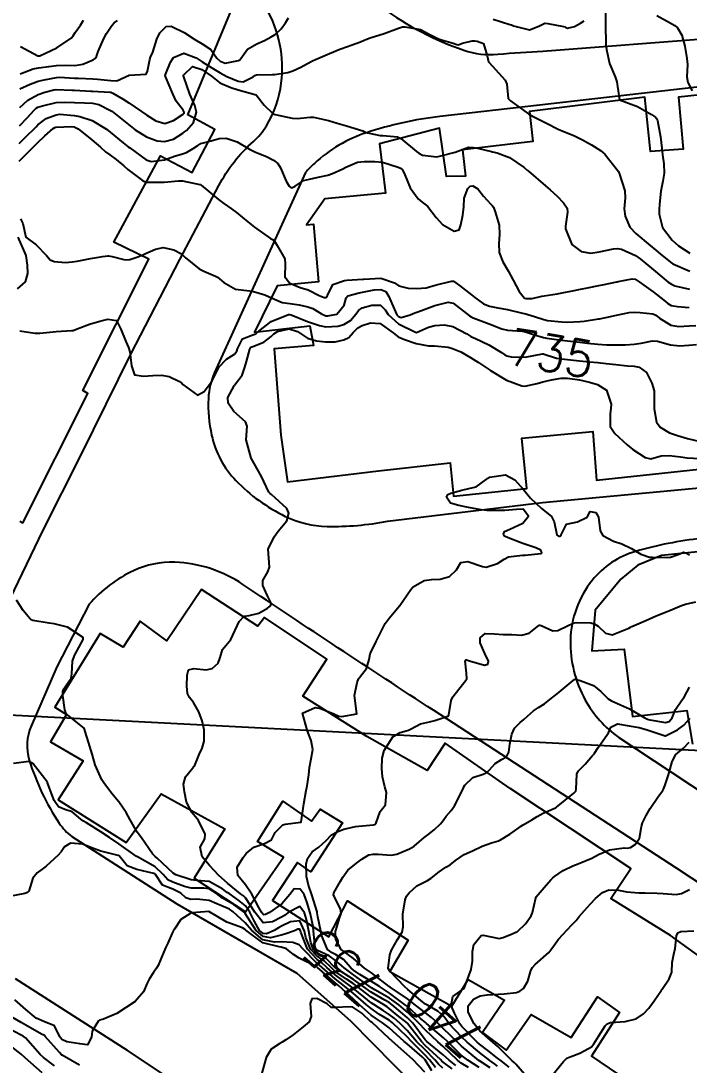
# Model space of a CAD drawing. Header units: metres. Extents: x 318500 to 325275, y 7408834 to 7428799.
# Drawn here: x 321643.6 to 321717.2, y 7415750.7 to 7415865.8 of the extents above; entities that cross this region are included whole.
import ezdxf
from ezdxf.enums import TextEntityAlignment as Align

# ---------------------------------------------------------------- set-up
doc = ezdxf.new("R2010")
doc.units = ezdxf.units.M
doc.header["$MEASUREMENT"] = 0
doc.linetypes.add('CONTINUO', pattern=[0])
for name, color, linetype in [('Cotas', 45, 'Continuous'), ('Curvas de Nivel 1m', 11, 'Continuous'), ('Curvas de Nivel 5m', 15, 'Continuous'), ('Edificações', 30, 'Continuous'), ('TEXTO', 45, 'Continuous'), ('Vias Primárias', 230, 'Continuous')]:
    doc.layers.add(name, color=color, linetype=linetype)
doc.styles.add('Style-STANDARD', font='STANDARD.shx')

msp = doc.modelspace()

# ---------------------------------------------------------------- linework, layer by layer
at = {"layer": 'Curvas de Nivel 1m', "flags": 128}
for points, elevation in [([(321643.47, 7415858.28), (321644.61, 7415858.81), (321645.49, 7415859.11), (321646.14, 7415859.27), (321647.49, 7415859.55), (321647.82, 7415859.57), (321649.49, 7415859.47), (321649.91, 7415859.45), (321651.49, 7415859.37), (321651.99, 7415859.34), (321653.49, 7415859.19), (321654.13, 7415859.17), (321655.5, 7415859.79), (321657.37, 7415859.91), (321657.51, 7415860.23), (321657.78, 7415861.51), (321657.86, 7415861.77), (321658.09, 7415862.31), (321658.53, 7415863.76), (321658.87, 7415864.44), (321659.57, 7415865.16), (321660.12, 7415865.19), (321661.56, 7415864.48), (321662.72, 7415863.7), (321663.55, 7415863.24), (321664.49, 7415862.63), (321665.13, 7415861.67), (321665.52, 7415861.32), (321666.07, 7415861.11), (321667.53, 7415861.4), (321667.67, 7415861.49), (321667.78, 7415861.63), (321668.52, 7415862.64), (321669.55, 7415863.24), (321670.38, 7415863.6), (321671.14, 7415864), (321671.56, 7415864.28), (321672.23, 7415864.91), (321672.72, 7415865.56), (321673.05, 7415866.09)], 729), ([(321643.5, 7415859.95), (321644.94, 7415860.5), (321645.51, 7415860.59), (321646.66, 7415860.76), (321647.51, 7415860.87), (321648.51, 7415860.89), (321649.52, 7415860.87), (321650.39, 7415860.99), (321651.52, 7415861.49), (321651.75, 7415861.63), (321651.89, 7415861.84), (321652.09, 7415862.4), (321652.7, 7415863.83), (321653, 7415864.38), (321653.57, 7415865.25), (321653.84, 7415865.55), (321654.2, 7415865.81)], 728), ([(321643.54, 7415862.94), (321645.42, 7415861.93), (321645.53, 7415861.91), (321645.55, 7415861.91), (321645.64, 7415861.93), (321647.54, 7415862.79), (321649.09, 7415863.88), (321649.31, 7415864.12), (321649.56, 7415864.48), (321650.12, 7415865.31), (321650.46, 7415865.86)], 727), ([(321695.59, 7415865.94), (321697.43, 7415865.38), (321697.58, 7415865.33), (321697.81, 7415865.23), (321699.58, 7415864.78), (321700.61, 7415865.19), (321701.27, 7415865.5), (321701.58, 7415865.49), (321703.33, 7415865.15), (321703.52, 7415865.1), (321703.58, 7415865.03), (321703.77, 7415864.95), (321704.54, 7415865.14), (321705.21, 7415865.51), (321705.59, 7415865.78)], 729), ([(321707.93, 7415866.77), (321707.95, 7415865.09), (321707.97, 7415863.5), (321708, 7415863.09), (321708.04, 7415862.6), (321708.38, 7415861.09), (321709, 7415859.59), (321709.18, 7415859.07), (321709.22, 7415858.8), (321709.48, 7415857.07), (321711.47, 7415856.35), (321713.01, 7415855.47), (321713.45, 7415855.17), (321713.58, 7415855.02), (321713.66, 7415854.8), (321713.99, 7415853.01), (321714.14, 7415851.74), (321714.21, 7415851.01), (321714.37, 7415850.02), (321714.42, 7415849), (321714.26, 7415848.11), (321714.05, 7415847.01), (321713.89, 7415845.58), (321713.86, 7415845.01), (321713.85, 7415844.48), (321714.22, 7415843.01), (321715.27, 7415841.62), (321715.97, 7415840.98), (321717.25, 7415840.18)], 729), ([(321713.6, 7415866.37), (321714.99, 7415865.6), (321715.58, 7415865.25), (321715.88, 7415864.99), (321716.37, 7415864.18), (321716.68, 7415862.98), (321716.9, 7415861.61), (321716.96, 7415860.98), (321716.9, 7415859.59), (321717, 7415858.97), (321717.49, 7415858.06)], 728), ([(321643.42, 7415854.22), (321644.28, 7415855.1), (321645.03, 7415855.93), (321645.25, 7415856.14), (321645.45, 7415856.25), (321645.94, 7415856.4), (321647.46, 7415856.76), (321648.4, 7415856.82), (321649.46, 7415856.79), (321650.58, 7415856.74), (321651.46, 7415856.69), (321652.17, 7415856.55), (321653.45, 7415855.9), (321653.5, 7415855.87), (321653.57, 7415855.82), (321655.43, 7415854.36), (321656.17, 7415853.78), (321657.41, 7415853), (321658.59, 7415852.57), (321659.4, 7415852.48), (321660.38, 7415852.75), (321661.42, 7415853.4), (321661.59, 7415853.53), (321661.81, 7415853.71), (321662.57, 7415854.56), (321662.9, 7415855.7), (321662.73, 7415856.43), (321662.18, 7415857.7), (321661.5, 7415859.61), (321661.47, 7415859.71), (321661.47, 7415859.74), (321661.5, 7415859.82), (321662.47, 7415860.74), (321663.51, 7415860.42), (321664.56, 7415859.67), (321665.49, 7415858.96), (321666.68, 7415858.44), (321667.48, 7415858.19), (321669.47, 7415857.61), (321670.35, 7415856.49), (321671.33, 7415855.58), (321671.45, 7415855.51), (321671.56, 7415855.47), (321673.44, 7415855.05), (321673.98, 7415855), (321675.44, 7415855.16), (321675.81, 7415855.16), (321677.44, 7415854.8), (321678.41, 7415854.51), (321679.43, 7415854.19), (321681.24, 7415853.64), (321681.42, 7415853.56), (321681.74, 7415853.45), (321683.15, 7415853.16), (321683.42, 7415853.14), (321685.03, 7415853.01), (321685.41, 7415852.83), (321687.14, 7415851.37), (321687.4, 7415851.18), (321687.79, 7415850.97), (321689.39, 7415850.8), (321689.83, 7415850.9), (321691.4, 7415851.31), (321692.86, 7415851.84), (321693.41, 7415851.83), (321693.86, 7415851.74), (321695.4, 7415851.38), (321695.5, 7415851.36), (321696.01, 7415851.25), (321697.39, 7415850.73), (321698.98, 7415849.61), (321699.37, 7415849.28), (321699.45, 7415849.21), (321701.35, 7415847.6), (321701.85, 7415847.17), (321702.62, 7415846.45), (321703.33, 7415845.74), (321703.73, 7415845.15), (321703.77, 7415844.69), (321703.55, 7415843.15), (321703.56, 7415842.88), (321704.24, 7415841.14), (321705.25, 7415840.37), (321706.33, 7415840.19), (321707.25, 7415840.32), (321708.83, 7415840.65), (321709.26, 7415840.71), (321709.7, 7415840.62), (321711.25, 7415839.92), (321711.77, 7415839.56), (321712.4, 7415839.03), (321713.23, 7415838.34), (321714.86, 7415837), (321715.21, 7415836.76), (321715.59, 7415836.6), (321717.2, 7415836.22)], 731), ([(321643.39, 7415852.28), (321644.24, 7415853.11), (321645.07, 7415853.93), (321645.25, 7415854.11), (321645.43, 7415854.3), (321646.35, 7415855), (321647.44, 7415855.43), (321647.86, 7415855.48), (321649.44, 7415855.35), (321650.06, 7415855.24), (321651.43, 7415854.79), (321653.01, 7415853.83), (321653.42, 7415853.51), (321654.85, 7415852.35), (321655.39, 7415851.91), (321655.55, 7415851.79), (321657.38, 7415850.45), (321657.9, 7415850.29), (321659.38, 7415850.48), (321660.5, 7415850.85), (321661.38, 7415851.14), (321661.81, 7415851.28), (321662.53, 7415851.7), (321663.04, 7415852.05), (321663.4, 7415852.25), (321664.51, 7415852.57), (321665.41, 7415852.83), (321666.19, 7415852.86), (321667.4, 7415852.45), (321668.76, 7415851.62), (321669.39, 7415851.29), (321670.62, 7415850.83), (321671.38, 7415850.43), (321671.85, 7415850.05), (321672.17, 7415849.57), (321672.79, 7415848.12), (321673.11, 7415847.55), (321673.34, 7415847.39), (321673.49, 7415847.4), (321673.76, 7415847.55), (321674.7, 7415848.19), (321675.35, 7415848.35), (321676.32, 7415848.56), (321677.36, 7415848.78), (321677.89, 7415848.96), (321679.01, 7415849.48), (321679.37, 7415849.66), (321680.64, 7415850.2), (321681.38, 7415850.28), (321682.53, 7415850.28), (321683.38, 7415850.22), (321685.12, 7415849.64), (321685.37, 7415849.54), (321685.56, 7415849.39), (321685.76, 7415848.99), (321686.44, 7415847.38), (321687.33, 7415846.15), (321687.76, 7415845.8), (321688.33, 7415845.35), (321689.3, 7415844.11), (321690.01, 7415843.33), (321691.28, 7415842.59), (321691.83, 7415842.76), (321692, 7415843.3), (321692.24, 7415844.37), (321692.33, 7415845.3), (321692.39, 7415846.24), (321692.77, 7415847.3), (321693.06, 7415847.58), (321693.34, 7415847.61), (321693.88, 7415847.28), (321694.53, 7415846.47), (321695.32, 7415845.57), (321695.48, 7415845.42), (321695.6, 7415845.26), (321695.81, 7415844.75), (321696.22, 7415843.25), (321696.28, 7415842.25), (321696.2, 7415841.25), (321696.25, 7415840.24), (321696.63, 7415839.24), (321697.23, 7415838.23), (321697.78, 7415837.22), (321698.45, 7415835.95), (321699.01, 7415835.21), (321699.18, 7415835.17), (321699.88, 7415835.2), (321700.92, 7415835.45), (321701.18, 7415835.48), (321702.64, 7415835.7), (321703.19, 7415835.8), (321704.32, 7415836.02), (321705.2, 7415836.2), (321705.96, 7415836.36), (321707.2, 7415836.62), (321707.6, 7415836.7), (321709.21, 7415837.03), (321709.24, 7415837.04), (321709.36, 7415837.07), (321710.9, 7415837.37), (321711.21, 7415837.31), (321711.66, 7415837.04), (321713.19, 7415835.92), (321714.36, 7415835), (321714.81, 7415834.63), (321715.17, 7415834.42), (321715.87, 7415834.29), (321717.17, 7415834.2)], 732), ([(321643.37, 7415850.33), (321644.19, 7415851.13), (321644.99, 7415851.93), (321645.19, 7415852.13), (321645.4, 7415852.34), (321646.22, 7415853.11), (321647.14, 7415853.9), (321647.3, 7415854.02), (321647.42, 7415854.06), (321649.17, 7415854.13), (321649.42, 7415854.09), (321649.88, 7415853.87), (321651.4, 7415852.67), (321652.34, 7415851.84), (321652.9, 7415851.34), (321653.38, 7415851), (321654.07, 7415850.51), (321654.89, 7415849.8), (321655.36, 7415849.38), (321656.95, 7415848.17), (321657.34, 7415848.02), (321659.09, 7415848), (321659.34, 7415848.01), (321660.92, 7415848.14), (321661.35, 7415848.16), (321663.27, 7415847.76), (321663.34, 7415847.74), (321663.41, 7415847.69), (321665.32, 7415846.08), (321665.91, 7415845.65), (321666.75, 7415845.08), (321667.3, 7415844.67), (321668.58, 7415843.62), (321669.28, 7415843.05), (321671.05, 7415841.79), (321671.26, 7415841.68), (321671.45, 7415841.58), (321671.79, 7415841.03), (321672.65, 7415839.56), (321672.68, 7415839.01), (321672.63, 7415837.56), (321673.2, 7415836.88), (321674.33, 7415836.4), (321675.19, 7415836.15), (321676.41, 7415835.51), (321676.97, 7415835.29), (321677.18, 7415835.29), (321677.35, 7415835.5), (321677.94, 7415836.74), (321679.21, 7415837.18), (321679.48, 7415837.2), (321681.21, 7415837.31), (321681.33, 7415837.33), (321683.21, 7415837.42), (321684.71, 7415836.91), (321685.2, 7415836.58), (321686.23, 7415836.34), (321687.19, 7415836.28), (321688.21, 7415836.37), (321689.2, 7415836.65), (321691, 7415837.11), (321691.21, 7415837.08), (321691.88, 7415836.63), (321693.18, 7415835.6), (321693.56, 7415835.28), (321694.5, 7415834.59), (321695.17, 7415834.33), (321696.09, 7415834.16), (321697.17, 7415833.97), (321698.81, 7415833.56), (321699.16, 7415833.49), (321699.4, 7415833.44), (321700.13, 7415833.2), (321701.16, 7415832.86), (321701.55, 7415832.78), (321703.15, 7415832.6), (321703.71, 7415832.59), (321705.15, 7415832.66), (321705.58, 7415832.7), (321707.16, 7415832.93), (321707.3, 7415832.95), (321707.99, 7415833.09), (321709.16, 7415833.34), (321710.57, 7415833.65), (321711.17, 7415833.69), (321711.76, 7415833.64), (321713.16, 7415833.49), (321713.49, 7415833.34), (321713.89, 7415833.01), (321715.15, 7415832.24), (321716.02, 7415832.1), (321717.15, 7415832.17), (321717.88, 7415832.23)], 733), ([(321643.53, 7415843.95), (321643.78, 7415843.45), (321644.11, 7415841.94), (321645.25, 7415841.1), (321646.39, 7415839.91), (321646.78, 7415839.46), (321647.22, 7415839.25), (321648.49, 7415839.15), (321649.22, 7415839.22), (321649.78, 7415839.31), (321651.23, 7415839.58), (321652.57, 7415839.83), (321653.15, 7415839.9), (321653.23, 7415839.9), (321653.61, 7415839.81), (321654.91, 7415839.48), (321655.23, 7415839.43), (321655.55, 7415839.47), (321656.44, 7415839.78), (321657.01, 7415840), (321657.23, 7415840.09), (321658.39, 7415840.61), (321659.25, 7415840.8), (321660.42, 7415840.55), (321661.24, 7415840.11), (321661.67, 7415839.71), (321663.22, 7415838.45), (321663.72, 7415838.19), (321664.99, 7415837.66), (321665.21, 7415837.52), (321665.91, 7415836.94), (321667.19, 7415836.21), (321668.75, 7415836.05), (321669.19, 7415835.97), (321670.45, 7415835.59), (321671.18, 7415835.27), (321672.36, 7415834.76), (321673.17, 7415834.65), (321674.21, 7415834.5), (321675.17, 7415834.28), (321675.72, 7415834.08), (321676.67, 7415833.51), (321677.16, 7415833.29), (321677.38, 7415833.27), (321678.38, 7415833.48), (321679.17, 7415834.45), (321679.38, 7415835.27), (321679.58, 7415835.47), (321680.82, 7415835.82), (321681.19, 7415835.9), (321682.49, 7415836.14), (321683.19, 7415836.18), (321683.75, 7415835.97), (321684.1, 7415835.41), (321684.42, 7415834.65), (321684.98, 7415833.39), (321685.16, 7415833.19), (321685.45, 7415833.09), (321686.43, 7415833.38), (321686.94, 7415833.6), (321687.16, 7415833.68), (321687.69, 7415833.88), (321689.17, 7415834.43), (321690.64, 7415834.78), (321691.17, 7415834.66), (321692.97, 7415833.29), (321693.16, 7415833.16), (321693.37, 7415833.07), (321695.15, 7415832.4), (321696.54, 7415831.84), (321697.14, 7415831.69), (321698.77, 7415831.58), (321699.13, 7415831.51), (321700.13, 7415831.19), (321701.13, 7415830.9), (321701.47, 7415830.83), (321703.12, 7415830.58), (321703.75, 7415830.51), (321705.12, 7415830.37), (321705.95, 7415830.28), (321707.12, 7415830.16), (321708.1, 7415830.1), (321709.12, 7415830.07), (321710.11, 7415830.07), (321711.12, 7415830.16), (321711.88, 7415830.28), (321713.12, 7415830.52), (321713.67, 7415830.47), (321715.12, 7415830.07), (321716.13, 7415829.97), (321717.12, 7415830.05), (321717.95, 7415830.12)], 734), ([(321643.18, 7415836.24), (321644.09, 7415837.04), (321644.35, 7415837.94), (321644.29, 7415838.87), (321644.14, 7415839.94), (321643.26, 7415841.95)], 734), ([(321691.47, 7415750.7), (321690.73, 7415751.3), (321690.07, 7415751.86), (321688.26, 7415753.34), (321688.09, 7415753.52), (321686.72, 7415755.35), (321686.13, 7415755.96), (321685.36, 7415756.6), (321684.45, 7415757.39), (321684.14, 7415757.62), (321683.66, 7415757.89), (321682.16, 7415758.76), (321681.22, 7415759.43), (321680.18, 7415760.18), (321678.25, 7415761.41), (321678.2, 7415761.45), (321678.18, 7415761.47), (321677.2, 7415762.48), (321676.22, 7415763.09), (321675.76, 7415763.5), (321675.49, 7415764.25), (321675.28, 7415765.51), (321675.02, 7415766.77), (321674.81, 7415767.51), (321674.29, 7415768.21), (321673.01, 7415767.54), (321672.61, 7415767.21), (321672.27, 7415767.03), (321671.29, 7415766.54), (321670.26, 7415766.4), (321669.33, 7415767.59), (321668.3, 7415769.16), (321668.07, 7415769.38), (321667.76, 7415769.61), (321666.32, 7415770.77), (321665.37, 7415771.64), (321664.35, 7415772.74), (321663.52, 7415773.67), (321663.3, 7415774.74), (321663.83, 7415775.67), (321663.88, 7415776.17), (321663.13, 7415777.67), (321662.42, 7415778.54), (321661.79, 7415779.69), (321661.6, 7415780.84), (321661.49, 7415781.69), (321661.68, 7415782.48), (321662.49, 7415783.49), (321662.59, 7415783.58), (321662.68, 7415783.68), (321663.21, 7415784.97), (321663.52, 7415785.67), (321663.75, 7415786.44), (321663.74, 7415787.67), (321663.55, 7415788.68), (321663.18, 7415789.67), (321662.58, 7415790.69), (321662.15, 7415791.25), (321661.91, 7415791.69), (321661.83, 7415792.47), (321661.87, 7415793.69), (321662.02, 7415794.29), (321662.63, 7415794.43), (321663.99, 7415794.3), (321664.63, 7415794.43), (321665.28, 7415795.01), (321665.53, 7415795.65), (321665.79, 7415796.52), (321666.68, 7415797.63), (321667.6, 7415799.62), (321668.14, 7415800.18), (321668.71, 7415800.27), (321669.79, 7415800.51), (321670.72, 7415801.09), (321671.01, 7415801.29), (321671.18, 7415801.57), (321670.74, 7415802.42), (321670.22, 7415803.59), (321670.21, 7415804.14), (321670.78, 7415805.09), (321670.95, 7415805.58), (321670.81, 7415807.58), (321671.46, 7415808.95), (321671.9, 7415809.56), (321672.85, 7415810.69), (321673.08, 7415811.55), (321672.87, 7415812.07), (321671.16, 7415813.58), (321671.01, 7415813.7), (321670.89, 7415813.87), (321670.05, 7415815.59), (321668.94, 7415817.6), (321668.39, 7415819.61), (321668.48, 7415821.11), (321668.29, 7415821.61), (321667.01, 7415822.74), (321666.38, 7415823.64), (321666.37, 7415824.3), (321667.05, 7415825.56), (321667.08, 7415825.6), (321667.11, 7415825.63), (321667.94, 7415826.75), (321668.24, 7415827.62), (321668.43, 7415828.26), (321668.79, 7415829.61), (321668.9, 7415829.82), (321669.1, 7415829.9), (321670.33, 7415830.37), (321671.12, 7415831.01), (321671.41, 7415831.29), (321671.84, 7415831.57), (321673.13, 7415831.85), (321674.04, 7415831.54), (321675.12, 7415830.81), (321676.12, 7415830.51), (321677.11, 7415830.4), (321678.17, 7415830.43), (321679.12, 7415830.62), (321679.7, 7415830.89), (321680.16, 7415831.46), (321680.66, 7415831.94), (321681.14, 7415832.22), (321682.08, 7415832.5), (321683.14, 7415832.42), (321684.57, 7415831.4), (321685.12, 7415830.97), (321685.83, 7415830.67), (321687.11, 7415830.24), (321688.46, 7415829.99), (321689.11, 7415829.98), (321690.62, 7415829.81), (321691.11, 7415829.69), (321692, 7415829.3), (321693.09, 7415828.7), (321693.96, 7415828.15), (321695.08, 7415827.4), (321695.17, 7415827.34), (321695.29, 7415827.26), (321697.06, 7415826.21), (321698.72, 7415825.55), (321699.05, 7415825.53), (321700.41, 7415825.84), (321701.06, 7415826.02), (321701.99, 7415826.24), (321703.07, 7415826.41), (321703.78, 7415826.43), (321705.07, 7415826.24), (321706.2, 7415825.98), (321707.06, 7415825.73), (321708.07, 7415825.08), (321708.58, 7415823.53), (321708.55, 7415823.08), (321708.45, 7415822.51), (321708.46, 7415821.08), (321708.99, 7415820.3), (321710.34, 7415819.06), (321710.96, 7415818.57), (321712.31, 7415817.67), (321712.95, 7415817.54), (321714.09, 7415817.87), (321714.95, 7415817.91), (321716.2, 7415817.73), (321716.95, 7415817.65), (321718.35, 7415817.55)], 736), ([(321692.85, 7415750.47), (321692.06, 7415750.96), (321691.87, 7415751.09), (321691.64, 7415751.29), (321690.08, 7415752.78), (321689.47, 7415753.32), (321688.11, 7415754.58), (321687.38, 7415755.35), (321686.13, 7415756.57), (321685.71, 7415756.94), (321685.19, 7415757.37), (321684.15, 7415758.12), (321682.56, 7415759.02), (321682.17, 7415759.24), (321681.91, 7415759.42), (321680.19, 7415760.67), (321679.16, 7415761.46), (321678.64, 7415761.9), (321678.21, 7415762.27), (321677.51, 7415762.77), (321676.22, 7415763.38), (321676.07, 7415763.5), (321675.99, 7415763.74), (321675.81, 7415765.5), (321675.75, 7415766.02), (321675.44, 7415767.51), (321675.07, 7415768.73), (321674.77, 7415769.52), (321674.31, 7415770.14), (321673.67, 7415770.17), (321673.18, 7415769.54), (321672.29, 7415768.5), (321670.94, 7415767.57), (321670.52, 7415767.34), (321670.28, 7415767.31), (321670.06, 7415767.58), (321669.76, 7415768.11), (321669.02, 7415769.59), (321668.32, 7415770.6), (321667.47, 7415771.61), (321667.4, 7415772.56), (321668.03, 7415773.6), (321668.36, 7415774.06), (321669.22, 7415774.75), (321670.38, 7415775.14), (321671.16, 7415775.57), (321671.58, 7415776.38), (321672.41, 7415777.22), (321672.66, 7415777.29), (321674.41, 7415777.5), (321674.43, 7415777.5), (321674.43, 7415777.52), (321674.68, 7415779.27), (321674.72, 7415779.52), (321674.97, 7415781), (321675.09, 7415781.51), (321675.28, 7415782.71), (321675.36, 7415783.51), (321675.53, 7415784.48), (321675.73, 7415785.51), (321675.53, 7415786.51), (321675.13, 7415787.51), (321674.57, 7415789.52), (321675.96, 7415790.12), (321676.58, 7415790.02), (321677.96, 7415789.48), (321678.57, 7415789.19), (321678.9, 7415789.13), (321680.57, 7415789.44), (321680.31, 7415791.44), (321680.61, 7415792.89), (321680.76, 7415793.3), (321680.85, 7415793.44), (321681.63, 7415794.44), (321681.91, 7415795.43), (321682.04, 7415796.05), (321682.68, 7415797.42), (321683.7, 7415799.4), (321684.12, 7415799.99), (321684.72, 7415800.69), (321685.04, 7415801.07), (321685.29, 7415801.38), (321686.51, 7415803.12), (321686.69, 7415803.36), (321686.76, 7415803.44), (321687.98, 7415804.14), (321688.77, 7415804.24), (321689.73, 7415804.28), (321690.77, 7415804.56), (321691.53, 7415805.3), (321692, 7415806.09), (321692.79, 7415806.2), (321694.4, 7415805.65), (321694.79, 7415805.6), (321696.05, 7415805.98), (321696.8, 7415806.48), (321697.28, 7415806.74), (321698.81, 7415806.92), (321699.09, 7415806.92), (321700.81, 7415807.08), (321700.88, 7415807.11), (321700.92, 7415807.18), (321700.81, 7415807.48), (321700.28, 7415807.72), (321698.83, 7415808.2), (321697.23, 7415808.83), (321696.84, 7415809.02), (321696.7, 7415809.23), (321696.84, 7415809.52), (321697.41, 7415809.79), (321698.85, 7415810.44), (321699.46, 7415811.2), (321698.87, 7415811.99), (321698.16, 7415811.93), (321696.87, 7415811.82), (321696.27, 7415811.84), (321694.87, 7415811.85), (321694.25, 7415811.89), (321692.87, 7415812.17), (321691.79, 7415812.38), (321690.88, 7415812.66), (321690.44, 7415813.32), (321690.6, 7415813.61), (321690.9, 7415813.74), (321692.12, 7415814.08), (321692.9, 7415814.27), (321693.72, 7415814.46), (321694.79, 7415815.26), (321694.92, 7415815.36), (321695.16, 7415815.49), (321696.93, 7415815.75), (321697.97, 7415815.22), (321698.9, 7415814.13), (321699.69, 7415813.2), (321700.87, 7415812.11), (321701.99, 7415811.16), (321702.3, 7415810.6), (321702.57, 7415809.15), (321702.84, 7415809.01), (321702.97, 7415809.02), (321703.07, 7415809.15), (321703.66, 7415810.33), (321704.85, 7415810.6), (321705.93, 7415811.11), (321706.26, 7415811.72), (321706.87, 7415811.6), (321707.19, 7415811.1), (321707.35, 7415809.59), (321707.66, 7415809.09), (321708.83, 7415808.46), (321709.73, 7415808.15), (321710.82, 7415807.65), (321711.85, 7415807.03), (321712.81, 7415806.7), (321713.14, 7415806.68), (321714.8, 7415806.64), (321715.12, 7415806.68), (321715.96, 7415806.98), (321716.54, 7415807.24), (321716.81, 7415807.18), (321717.2, 7415806.96)], 737), ([(321694.05, 7415750.49), (321692.79, 7415751.27), (321692.07, 7415751.84), (321690.58, 7415753.3), (321690.1, 7415753.75), (321688.22, 7415755.34), (321688.17, 7415755.38), (321688.12, 7415755.42), (321687.59, 7415755.88), (321686.14, 7415757.2), (321686.05, 7415757.28), (321685.94, 7415757.36), (321684.16, 7415758.68), (321683.05, 7415759.41), (321682.18, 7415759.95), (321680.91, 7415760.71), (321680.2, 7415761.19), (321679.92, 7415761.44), (321679.11, 7415762.36), (321678.21, 7415762.92), (321677.85, 7415763.11), (321677.32, 7415763.48), (321676.68, 7415765.06), (321676.61, 7415765.49), (321676.27, 7415767.06), (321676.2, 7415767.5), (321676.18, 7415767.61), (321675.62, 7415769.51), (321675.25, 7415770.58), (321675.03, 7415771.51), (321674.98, 7415772.89), (321675.12, 7415773.51), (321675.66, 7415774.22), (321676.37, 7415774.74), (321677.19, 7415775.49), (321677.78, 7415776.09), (321678.39, 7415776.44), (321679.12, 7415776.74), (321680.4, 7415777.02), (321680.78, 7415777.06), (321682.41, 7415777.22), (321682.56, 7415777.26), (321682.71, 7415777.42), (321683.15, 7415778.69), (321683.71, 7415779.4), (321683.83, 7415780.78), (321683.66, 7415781.4), (321683.39, 7415782.49), (321683.3, 7415783.41), (321683.37, 7415784.54), (321683.57, 7415785.4), (321684.54, 7415786.91), (321685.35, 7415787.38), (321686.25, 7415787.65), (321686.55, 7415787.8), (321687.58, 7415788.33), (321688.56, 7415788.57), (321689.17, 7415788.72), (321690.57, 7415789.17), (321690.66, 7415789.22), (321690.69, 7415789.31), (321690.97, 7415790.92), (321691.14, 7415791.3), (321692.62, 7415793.18), (321692.66, 7415793.24), (321692.68, 7415793.28), (321692.63, 7415793.91), (321692.5, 7415795.28), (321692.55, 7415795.38), (321692.65, 7415795.38), (321692.97, 7415795.28), (321694.64, 7415794.81), (321694.99, 7415794.91), (321695.05, 7415795.25), (321694.66, 7415796.09), (321694.13, 7415797.27), (321694.13, 7415797.82), (321694.69, 7415798.29), (321695.69, 7415798.25), (321696.69, 7415798.19), (321697.64, 7415798.17), (321698.69, 7415798.11), (321699.55, 7415798.34), (321700.61, 7415799.18), (321700.66, 7415799.22), (321700.7, 7415799.22), (321700.85, 7415799.18), (321702.13, 7415798.59), (321702.69, 7415798.62), (321703.78, 7415799.13), (321704.39, 7415799.44), (321704.71, 7415799.5), (321706.35, 7415799.46), (321706.7, 7415799.35), (321707.13, 7415799.09), (321707.96, 7415798.34), (321708.69, 7415798.13), (321710.53, 7415798.88), (321710.7, 7415798.97), (321710.75, 7415798.99), (321710.85, 7415799.04), (321712.12, 7415799.62), (321712.71, 7415799.88), (321713.51, 7415800.22), (321714.73, 7415800.72), (321714.91, 7415800.8), (321715.35, 7415800.98), (321716.33, 7415801.38), (321716.74, 7415801.53), (321717.91, 7415801.79)], 738), ([(321695.24, 7415750.43), (321694.06, 7415751.21), (321694, 7415751.26), (321692.08, 7415752.84), (321691.6, 7415753.29), (321690.11, 7415754.72), (321689.52, 7415755.32), (321688.8, 7415756), (321688.13, 7415756.5), (321687.02, 7415757.35), (321686.15, 7415758.04), (321684.25, 7415759.31), (321684.17, 7415759.36), (321684.13, 7415759.39), (321682.19, 7415760.89), (321681.41, 7415761.43), (321680.21, 7415762.47), (321679.66, 7415762.9), (321678.83, 7415763.46), (321678.24, 7415764.57), (321678.23, 7415765.47), (321678.23, 7415765.49), (321678.25, 7415765.58), (321678.7, 7415767.04), (321678.83, 7415767.46), (321678.78, 7415767.95), (321678.29, 7415768.86), (321678.09, 7415769.26), (321678.01, 7415769.47), (321678.04, 7415769.73), (321678.31, 7415770.24), (321678.76, 7415771.02), (321679.01, 7415771.46), (321679.58, 7415772.21), (321680.35, 7415772.85), (321680.69, 7415773.1), (321681.11, 7415773.43), (321681.9, 7415773.89), (321682.37, 7415773.98), (321682.91, 7415773.96), (321684.36, 7415773.87), (321684.97, 7415773.99), (321686.37, 7415774.56), (321686.86, 7415774.87), (321687.43, 7415775.35), (321687.96, 7415775.77), (321688.39, 7415776.12), (321689.07, 7415776.66), (321689.78, 7415777.32), (321690.06, 7415777.67), (321690.42, 7415778.16), (321690.95, 7415778.79), (321691.33, 7415779.3), (321692.19, 7415781.02), (321692.3, 7415781.28), (321692.36, 7415781.39), (321692.46, 7415781.57), (321693.32, 7415782.43), (321694.48, 7415782.8), (321694.82, 7415782.92), (321695.16, 7415783.25), (321695.78, 7415783.96), (321696.51, 7415784.39), (321697.03, 7415784.7), (321697.29, 7415785.22), (321697.43, 7415786.11), (321697.64, 7415787.21), (321697.92, 7415787.84), (321698.56, 7415788.48), (321698.96, 7415788.8), (321699.37, 7415789.19), (321700.01, 7415789.75), (321700.58, 7415790.12), (321701.23, 7415790.53), (321702, 7415791.16), (321702.61, 7415791.65), (321704.4, 7415793.12), (321704.53, 7415793.22), (321704.62, 7415793.24), (321705.17, 7415793.11), (321706.61, 7415792.54), (321707.42, 7415791.9), (321708.25, 7415791.08), (321708.6, 7415790.86), (321708.94, 7415790.72), (321710.58, 7415789.99), (321712.21, 7415789.02), (321712.57, 7415788.84), (321712.82, 7415788.76), (321714.56, 7415788.47), (321714.97, 7415788.58), (321715.3, 7415788.98), (321715.66, 7415789.9), (321716.37, 7415790.96), (321716.6, 7415791.29), (321717.2, 7415792.37)], 739), ([(321697.35, 7415750.51), (321696.44, 7415751.22), (321696.06, 7415751.52), (321694.99, 7415752.34), (321694.09, 7415753.04), (321693.83, 7415753.26), (321692.12, 7415754.98), (321691.91, 7415755.28), (321691.31, 7415756.47), (321690.95, 7415757.3), (321691.15, 7415758.3), (321692.17, 7415759.05), (321692.31, 7415759.14), (321692.43, 7415759.28), (321692.88, 7415760.58), (321693.14, 7415761.27), (321693.3, 7415762.18), (321693.31, 7415763.27), (321693.46, 7415764.04), (321694.25, 7415765.01), (321694.46, 7415765.04), (321696.24, 7415764.69), (321696.69, 7415764.78), (321697.68, 7415765.21), (321698.09, 7415765.37), (321698.25, 7415765.46), (321699.15, 7415766.3), (321699.77, 7415767.19), (321699.92, 7415767.55), (321700.26, 7415769.18), (321700.27, 7415769.21), (321700.3, 7415769.26), (321701.18, 7415770.3), (321701.92, 7415771.16), (321702.13, 7415771.36), (321702.34, 7415771.53), (321703.29, 7415772.19), (321704.35, 7415772.71), (321704.65, 7415772.82), (321705.38, 7415773.11), (321706.08, 7415773.39), (321706.36, 7415773.51), (321707.26, 7415773.98), (321708.37, 7415774.45), (321709.99, 7415774.66), (321710.38, 7415774.65), (321710.7, 7415774.72), (321711.23, 7415775.03), (321711.68, 7415775.74), (321711.91, 7415777.03), (321712.02, 7415777.42), (321712.43, 7415778.25), (321712.71, 7415778.75), (321712.88, 7415779.01), (321713.8, 7415780.35), (321714.25, 7415780.99), (321714.32, 7415781.13), (321714.47, 7415781.51), (321714.85, 7415782.62), (321714.97, 7415782.98), (321715.28, 7415784.2), (321715.68, 7415784.97), (321716.53, 7415785.67), (321717.16, 7415786.33)], 741), ([(321690.05, 7415750.4), (321689.57, 7415750.83), (321689.14, 7415751.32), (321688.08, 7415752.41), (321687.15, 7415753.35), (321686.11, 7415754.56), (321685.3, 7415755.37), (321684.66, 7415755.91), (321684.13, 7415756.32), (321683.48, 7415756.75), (321682.42, 7415757.42), (321682.14, 7415757.61), (321681.33, 7415758.25), (321680.17, 7415759.21), (321679.87, 7415759.44), (321678.19, 7415760.67), (321677.27, 7415761.48), (321676.7, 7415761.99), (321676.21, 7415762.36), (321675.15, 7415763.51), (321674.38, 7415765.39), (321674.35, 7415765.52), (321674.25, 7415765.72), (321674.06, 7415765.71), (321673.7, 7415765.53), (321672.63, 7415765.16), (321672.24, 7415765.06), (321671.04, 7415764.76), (321670.24, 7415764.9), (321669.45, 7415765.59), (321668.28, 7415767.46), (321668.17, 7415767.6), (321667.06, 7415768.39), (321666.29, 7415768.84), (321665.78, 7415769.12), (321665.12, 7415769.65), (321664.31, 7415770.17), (321663.72, 7415770.25), (321662.31, 7415770.22), (321661.59, 7415770.41), (321660.32, 7415770.9), (321659.76, 7415771.16), (321659.24, 7415771.73), (321658.34, 7415772.59), (321656.41, 7415773.7), (321656.35, 7415773.72), (321656.32, 7415773.73), (321656.27, 7415773.76), (321654.37, 7415775.1), (321653.33, 7415775.81), (321652.39, 7415776.45), (321650.81, 7415777.43), (321650.41, 7415777.66), (321650.18, 7415777.84), (321649.2, 7415778.64), (321648.42, 7415778.91), (321647.73, 7415779.19), (321647.24, 7415779.89), (321646.5, 7415781.85), (321646.49, 7415781.9), (321646.46, 7415781.96), (321644.93, 7415783.92), (321644.49, 7415784.19), (321642.77, 7415783.95)], 734), ([(321689.21, 7415750.48), (321688.56, 7415751.33), (321688.07, 7415751.89), (321686.58, 7415753.36), (321686.1, 7415753.85), (321684.51, 7415755.38), (321684.3, 7415755.56), (321684.12, 7415755.69), (321683.06, 7415756.33), (321682.14, 7415756.97), (321681.58, 7415757.43), (321680.16, 7415758.65), (321679.19, 7415759.45), (321678.18, 7415760.25), (321676.75, 7415761.49), (321676.45, 7415761.75), (321676.2, 7415761.95), (321674.66, 7415763.52), (321674.23, 7415764), (321673.53, 7415764.23), (321672.23, 7415764.32), (321671.5, 7415764.29), (321670.23, 7415764.55), (321668.95, 7415765.59), (321668.26, 7415766.4), (321666.96, 7415767.62), (321666.56, 7415767.91), (321666.28, 7415768.04), (321665.14, 7415768.5), (321664.29, 7415768.88), (321662.95, 7415769.01), (321662.29, 7415768.98), (321661.75, 7415769.15), (321661.18, 7415769.7), (321660.31, 7415770.11), (321659.16, 7415770.57), (321658.38, 7415771.74), (321658.33, 7415771.8), (321658.22, 7415771.85), (321656.34, 7415772.3), (321655.26, 7415772.69), (321654.38, 7415773.79), (321654.35, 7415773.82), (321654.3, 7415773.84), (321652.36, 7415774.31), (321651.57, 7415774.62), (321650.37, 7415775.08), (321649.05, 7415775.18), (321648.36, 7415774.78), (321647.99, 7415774.24), (321647.67, 7415773.88), (321646.34, 7415772.67), (321645.91, 7415772.33), (321645.35, 7415771.91), (321644.9, 7415771.34), (321644.45, 7415769.92), (321644.39, 7415769.83), (321644.3, 7415769.77), (321644.01, 7415769.64), (321642.29, 7415769.31)], 733), ([(321699.51, 7415749.19), (321698.06, 7415750.86), (321697.88, 7415751.03), (321697.68, 7415751.21), (321696.08, 7415752.79), (321695.58, 7415753.24), (321694.11, 7415754.51), (321693.47, 7415755.27), (321692.83, 7415756.58), (321692.83, 7415757.27), (321693.41, 7415758.01), (321694.16, 7415758.38), (321694.91, 7415758.5), (321696.16, 7415758.57), (321696.79, 7415758.6), (321698.16, 7415758.75), (321698.5, 7415758.87), (321698.93, 7415759.19), (321699.38, 7415759.98), (321699.73, 7415761.18), (321699.9, 7415761.49), (321700.21, 7415761.81), (321701.69, 7415763.16), (321701.94, 7415763.44), (321702.23, 7415763.85), (321702.78, 7415764.6), (321703.25, 7415765.14), (321703.73, 7415765.66), (321704.27, 7415766.23), (321704.7, 7415766.68), (321705.06, 7415767.11), (321705.62, 7415767.77), (321706.29, 7415768.51), (321706.85, 7415769.09), (321707.63, 7415769.76), (321708.31, 7415770.04), (321709.37, 7415770), (321710.31, 7415769.84), (321711.6, 7415769.73), (321712.31, 7415769.71), (321713.64, 7415769.67), (321714.31, 7415769.64), (321715.73, 7415769.55), (321716.31, 7415769.64), (321717.19, 7415770.08)], 742), ([(321688.82, 7415750.1), (321688.08, 7415751.34), (321688.06, 7415751.37), (321687.76, 7415751.65), (321686.09, 7415753.1), (321685.78, 7415753.36), (321684.11, 7415754.84), (321683.4, 7415755.4), (321682.62, 7415755.91), (321682.13, 7415756.26), (321680.83, 7415757.43), (321680.15, 7415758.05), (321678.57, 7415759.46), (321678.18, 7415759.81), (321676.22, 7415761.5), (321676.15, 7415761.55), (321674.21, 7415762.54), (321673.59, 7415762.91), (321672.81, 7415763.54), (321672.22, 7415763.75), (321672.02, 7415763.76), (321670.23, 7415764.2), (321668.33, 7415765.6), (321668.25, 7415765.67), (321667.99, 7415765.87), (321666.26, 7415766.47), (321664.28, 7415767.66), (321662.44, 7415767.51), (321662.28, 7415767.48), (321661.17, 7415766.79), (321660.48, 7415765.71), (321660.39, 7415765.57), (321660.24, 7415765.29), (321659.75, 7415764.19), (321659.52, 7415763.72), (321659.02, 7415762.54), (321658.69, 7415761.73), (321658.51, 7415761.42), (321658.19, 7415760.96), (321657.7, 7415760.22), (321657.49, 7415759.75), (321657.08, 7415758.83), (321656.14, 7415757.76), (321654.13, 7415756.41), (321652.67, 7415755.81), (321652.24, 7415755.7), (321652.12, 7415755.62), (321651.43, 7415754.49), (321651.34, 7415753.83), (321650.92, 7415752.99), (321650.08, 7415753.07), (321648.63, 7415753.32), (321648.09, 7415753.57), (321647.87, 7415753.87), (321647.28, 7415755.06), (321646.11, 7415755.55), (321645.27, 7415755.91), (321644.12, 7415756.86), (321642.92, 7415757.94)], 732), ([(321702.04, 7415749.57), (321703.32, 7415751.13), (321703.68, 7415751.52), (321704.07, 7415751.66), (321705.11, 7415752.07), (321706.08, 7415752.57), (321706.41, 7415752.77), (321706.65, 7415753.09), (321707.21, 7415753.98), (321707.9, 7415755.07), (321708.12, 7415755.3), (321708.48, 7415755.42), (321710.12, 7415755.53), (321711.31, 7415755.85), (321712.13, 7415756.38), (321712.72, 7415757.01), (321713.32, 7415757.84), (321714.1, 7415758.99), (321714.13, 7415759.03), (321714.17, 7415759.09), (321714.94, 7415760.23), (321715.24, 7415760.97), (321715.29, 7415762.06), (321715.46, 7415762.97), (321715.62, 7415763.58), (321715.78, 7415764.97), (321715.92, 7415765.3), (321716.26, 7415765.46), (321717.67, 7415765.54)], 743), ([(321688.05, 7415749.97), (321686.72, 7415751.35), (321686.07, 7415751.94), (321684.45, 7415753.38), (321684.09, 7415753.7), (321682.26, 7415755.42), (321682.18, 7415755.48), (321682.12, 7415755.52), (321681.1, 7415756.46), (321680.14, 7415757.13), (321679.86, 7415757.16), (321678.14, 7415757.1), (321677.74, 7415757.08), (321677.29, 7415757.48), (321676.15, 7415758.08), (321675.61, 7415758.05), (321675.43, 7415757.51), (321675.53, 7415756.1), (321675.3, 7415755.51), (321674.67, 7415754.95), (321674.1, 7415754.5), (321673.54, 7415754.09), (321672.73, 7415753.54), (321672.35, 7415753.28), (321672.08, 7415753.12), (321671.14, 7415752.5), (321670.59, 7415751.57), (321670.04, 7415749.58)], 731), ([(321650.04, 7415750.73), (321648.1, 7415751.83), (321648.06, 7415751.85), (321648.04, 7415751.87), (321647.81, 7415752.13), (321646.26, 7415753.9), (321646.18, 7415753.99), (321646.09, 7415754.04), (321645.84, 7415754.15), (321644.1, 7415755.14), (321643.6, 7415755.42), (321642.73, 7415755.94)], 731), ([(321645.91, 7415749.9), (321644.05, 7415751.55), (321643.62, 7415751.93), (321642.08, 7415753.14)], 729)]:
    msp.add_lwpolyline(points, dxfattribs=dict(at, elevation=elevation))
at = {"layer": 'Curvas de Nivel 5m', "flags": 128}
for points, elevation in [([(321643.45, 7415856.21), (321644.35, 7415857.05), (321645.47, 7415857.67), (321646.21, 7415857.92), (321647.2, 7415858.18), (321647.47, 7415858.22), (321649.19, 7415858.15), (321649.47, 7415858.14), (321651.29, 7415858.03), (321651.47, 7415858.02), (321653.37, 7415857.92), (321653.47, 7415857.9), (321653.7, 7415857.82), (321654.83, 7415857.16), (321655.46, 7415856.75), (321656.84, 7415855.78), (321657.44, 7415855.37), (321658.44, 7415854.75), (321659.43, 7415854.48), (321660.36, 7415854.8), (321661.45, 7415855.51), (321661.55, 7415855.61), (321661.56, 7415855.71), (321661.45, 7415855.94), (321660.68, 7415856.94), (321660.29, 7415857.73), (321659.5, 7415859.65), (321659.47, 7415859.74), (321659.47, 7415859.77), (321659.5, 7415859.85), (321660.03, 7415861.22), (321660.39, 7415861.73), (321661.53, 7415862.2), (321662.86, 7415861.7), (321663.52, 7415861.27), (321664.59, 7415860.6), (321665.51, 7415860.04), (321666.25, 7415859.65), (321667.49, 7415859.12), (321668.06, 7415859.05), (321669.16, 7415859.61), (321669.35, 7415859.77), (321669.5, 7415859.83), (321671.23, 7415859.86), (321671.5, 7415859.88), (321672.97, 7415860.09), (321673.51, 7415860.25), (321674.38, 7415860.67), (321675.53, 7415861.31), (321675.68, 7415861.38), (321676.01, 7415861.52), (321677.54, 7415862.17), (321678.7, 7415862.64), (321679.54, 7415862.94), (321679.94, 7415863.08), (321680.98, 7415863.46), (321681.38, 7415863.63), (321681.56, 7415863.72), (321682.02, 7415863.9), (321683.57, 7415864.37), (321685.14, 7415864.96), (321685.58, 7415865.1), (321685.84, 7415865.13), (321687.57, 7415864.82), (321688.53, 7415864.31), (321689.56, 7415863.79), (321689.9, 7415863.68), (321691.16, 7415863.32), (321691.56, 7415863.17), (321691.74, 7415863.12), (321692.19, 7415863.3), (321693.27, 7415863.58), (321693.56, 7415863.57), (321693.8, 7415863.53), (321694.5, 7415863.28), (321694.9, 7415861.91), (321695.08, 7415861.27), (321695.52, 7415860.78), (321696.91, 7415859.24), (321697.07, 7415858.81), (321697.22, 7415857.23), (321697.48, 7415856.98), (321698.31, 7415856.38), (321699.45, 7415855.54), (321700.04, 7415855.2), (321701.44, 7415854.5), (321702.74, 7415853.85), (321703.43, 7415853.56), (321704.46, 7415853.14), (321705.42, 7415852.68), (321706.41, 7415852.12), (321707.4, 7415851.48), (321707.63, 7415851.32), (321707.87, 7415851.09), (321709.37, 7415849.19), (321709.42, 7415849.07), (321709.44, 7415848.99), (321710.08, 7415847.06), (321710.13, 7415846.27), (321710.02, 7415845.06), (321710.1, 7415844.27), (321710.63, 7415843.06), (321711.28, 7415842.35), (321712.88, 7415841.03), (321713.09, 7415840.85), (321713.26, 7415840.71), (321714.18, 7415839.94), (321715.24, 7415839.07), (321715.37, 7415838.99), (321717.23, 7415838.19)], 730), ([(321643.44, 7415831.63), (321645.12, 7415831.38), (321645.66, 7415831.37), (321647.12, 7415831.51), (321647.47, 7415831.55), (321649.13, 7415831.65), (321649.31, 7415831.68), (321649.77, 7415831.86), (321651.14, 7415832.36), (321652.28, 7415832.69), (321653.14, 7415832.9), (321654.11, 7415832.77), (321654.59, 7415831.8), (321655.11, 7415830.44), (321655.43, 7415829.79), (321655.58, 7415829.3), (321655.74, 7415827.78), (321656.08, 7415826.79), (321657.06, 7415826.62), (321658.11, 7415826.7), (321659.06, 7415826.75), (321659.91, 7415826.58), (321661.05, 7415826.04), (321661.24, 7415825.9), (321661.42, 7415825.7), (321663.03, 7415824.55), (321663.75, 7415824.96), (321664.3, 7415825.67), (321664.62, 7415826.1), (321665.06, 7415827), (321665.4, 7415827.65), (321666.22, 7415828.5), (321667.09, 7415829.05), (321667.35, 7415829.38), (321667.42, 7415829.63), (321667.99, 7415830.75), (321669.12, 7415831.18), (321669.44, 7415831.29), (321669.78, 7415831.6), (321671.14, 7415832.65), (321673.04, 7415833.43), (321673.16, 7415833.43), (321673.32, 7415833.39), (321675.15, 7415832.67), (321676.45, 7415832.2), (321677.14, 7415832.07), (321678.47, 7415832.15), (321679.14, 7415832.34), (321679.86, 7415832.75), (321680.47, 7415833.46), (321680.75, 7415833.87), (321681.17, 7415834.15), (321682.21, 7415834.47), (321683.17, 7415834.46), (321683.68, 7415833.93), (321684.03, 7415833.41), (321685.15, 7415832.39), (321687.03, 7415831.47), (321687.13, 7415831.46), (321688.47, 7415832.02), (321689.14, 7415832.2), (321690.19, 7415832.28), (321691.14, 7415832.1), (321692.67, 7415831.29), (321693.13, 7415831.02), (321693.64, 7415830.77), (321695.11, 7415830.07), (321696.5, 7415829.24), (321696.86, 7415829), (321697.1, 7415828.88), (321697.56, 7415828.76), (321699.1, 7415828.73), (321701.01, 7415829.1), (321701.1, 7415829.09), (321702.54, 7415828.61), (321703.09, 7415828.53), (321703.76, 7415828.48), (321705.09, 7415828.33), (321706.19, 7415828.22), (321707.09, 7415828.12), (321708.02, 7415828.02), (321709.09, 7415827.91), (321710.37, 7415827.78), (321711.09, 7415827.73), (321711.67, 7415827.62), (321712.48, 7415827.03), (321713.06, 7415825.86), (321713.3, 7415825.02), (321713.3, 7415824.76), (321713.29, 7415823.02), (321713.56, 7415821.56), (321713.96, 7415821.01), (321714.99, 7415820.39), (321715.89, 7415820.08), (321716.98, 7415819.77), (321718.53, 7415819.4)], 735), ([(321691.07, 7415750.32), (321690.06, 7415751.07), (321689.93, 7415751.19), (321689.81, 7415751.31), (321688.08, 7415752.91), (321687.67, 7415753.34), (321686.16, 7415755.32), (321686.13, 7415755.36), (321685.01, 7415756.26), (321684.14, 7415756.99), (321683.9, 7415757.16), (321683.49, 7415757.4), (321682.15, 7415758.24), (321680.55, 7415759.44), (321680.17, 7415759.72), (321679.42, 7415760.21), (321678.19, 7415761.07), (321677.75, 7415761.48), (321676.95, 7415762.24), (321676.21, 7415762.74), (321675.46, 7415763.51), (321674.95, 7415764.8), (321674.8, 7415765.51), (321674.27, 7415766.63), (321673.27, 7415766.53), (321672.26, 7415766.04), (321671.93, 7415765.88), (321671.46, 7415765.56), (321670.63, 7415765.19), (321670.24, 7415765.24), (321669.86, 7415765.58), (321669.3, 7415766.55), (321668.78, 7415767.6), (321668.29, 7415768.27), (321667.57, 7415768.88), (321666.49, 7415769.63), (321666.3, 7415769.77), (321665.8, 7415770.14), (321664.32, 7415770.95), (321662.9, 7415771.09), (321662.32, 7415771.14), (321660.62, 7415771.71), (321660.33, 7415771.87), (321658.56, 7415773.54), (321658.36, 7415773.73), (321658.08, 7415774.03), (321656.84, 7415775.76), (321656.39, 7415776.41), (321655.61, 7415777.77), (321655.18, 7415778.55), (321654.43, 7415779.65), (321654.37, 7415779.73), (321654.32, 7415779.79), (321653.55, 7415780.7), (321652.69, 7415781.82), (321652.47, 7415782.18), (321651.76, 7415783.83), (321651.45, 7415784.88), (321651.16, 7415785.83), (321650.54, 7415787.84), (321648.56, 7415789.44), (321648.4, 7415789.87), (321648.18, 7415791.47), (321648.2, 7415791.88), (321648.29, 7415792.18), (321648.6, 7415792.63), (321649.11, 7415793.36), (321649.17, 7415793.86), (321649.26, 7415795.25), (321649.46, 7415795.86), (321650.43, 7415797.61), (321650.42, 7415797.84), (321648.69, 7415798.97), (321647.22, 7415799.36), (321646.69, 7415799.41), (321644.9, 7415799.72), (321644.7, 7415799.79), (321644.56, 7415799.92), (321643.84, 7415800.81), (321643.08, 7415801.94)], 735), ([(321696.05, 7415750.63), (321695.71, 7415750.88), (321695.21, 7415751.24), (321694.07, 7415752.13), (321692.73, 7415753.27), (321692.1, 7415753.86), (321690.75, 7415755.3), (321690.48, 7415755.66), (321690.13, 7415756.11), (321689.49, 7415756.68), (321688.35, 7415757.34), (321688.14, 7415757.45), (321687.63, 7415757.86), (321686.17, 7415759.07), (321685.84, 7415759.36), (321684.2, 7415761.1), (321684.03, 7415761.39), (321684.21, 7415762.88), (321684.4, 7415763.39), (321685.06, 7415764.56), (321685.54, 7415765.37), (321685.65, 7415765.97), (321685.64, 7415767.37), (321685.89, 7415768.96), (321686.05, 7415769.36), (321686.31, 7415769.72), (321687.19, 7415770.48), (321688.33, 7415771.09), (321688.74, 7415771.33), (321689.62, 7415772.04), (321690.35, 7415772.54), (321690.84, 7415772.82), (321691.44, 7415773.29), (321692.37, 7415773.93), (321693.29, 7415774.35), (321694.38, 7415774.86), (321695.39, 7415775.24), (321696.16, 7415775.45), (321696.38, 7415775.54), (321697.43, 7415776.18), (321698.41, 7415776.89), (321698.59, 7415777.02), (321698.88, 7415777.2), (321699.85, 7415777.76), (321700.42, 7415778.12), (321701.1, 7415778.5), (321702.44, 7415779.07), (321702.49, 7415779.1), (321702.55, 7415779.15), (321704.46, 7415780.69), (321704.67, 7415780.91), (321704.73, 7415781.12), (321704.8, 7415782.8), (321704.93, 7415783.12), (321705.7, 7415783.91), (321706.52, 7415784.83), (321706.64, 7415784.97), (321706.74, 7415785.1), (321707.15, 7415785.71), (321708.11, 7415787.08), (321708.27, 7415787.35), (321708.55, 7415787.97), (321709.28, 7415788.34), (321710.56, 7415788.13), (321711.66, 7415787.93), (321712.55, 7415787.68), (321714.5, 7415787.03), (321714.54, 7415787.02), (321715.86, 7415787.66), (321716.56, 7415788.2), (321716.94, 7415788.59), (321717.23, 7415788.95)], 740), ([(321647.28, 7415750.65), (321646.06, 7415751.58), (321645.71, 7415751.9), (321644.09, 7415753.73), (321643.83, 7415753.92), (321642.68, 7415754.53)], 730)]:
    msp.add_lwpolyline(points, dxfattribs=dict(at, elevation=elevation))
at = {"layer": 'Edificações'}
for points in [[(321643.45, 7415810.65), (321643.77, 7415810.48), (321650.96, 7415824.71), (321650.38, 7415825.05), (321657.65, 7415839.53), (321653.8, 7415841.4), (321658.94, 7415850.92), (321662.42, 7415849.06), (321664.94, 7415853.82), (321661.96, 7415855.42), (321666.77, 7415866.99), (321655.51, 7415872.44), (321656.43, 7415874.64), (321652.31, 7415877.14), (321648.96, 7415869.61), (321644.78, 7415871.87), (321648.78, 7415878.51), (321641.68, 7415882.58)], [(321724.17, 7415858.25), (321715.97, 7415857.37), (321716.49, 7415851.62), (321712.92, 7415851.39), (321712.28, 7415857.35), (321699.56, 7415855.8), (321699.93, 7415852.48), (321692.19, 7415851.58), (321692.54, 7415848.67), (321690.45, 7415848.63), (321689.67, 7415853.96), (321683.06, 7415852.22), (321683.73, 7415846.79), (321677.03, 7415846.17), (321675.03, 7415843.29), (321675.78, 7415843.36), (321676.34, 7415837.03), (321671.78, 7415836.59), (321669.3, 7415831.47), (321675.4, 7415832.19), (321675.78, 7415830), (321671.46, 7415829.63), (321672.18, 7415820.14), (321672.93, 7415814.98), (321682.94, 7415816.2), (321690.85, 7415817.07), (321691.21, 7415813.4), (321699.27, 7415814.25), (321698.74, 7415819.79), (321706.56, 7415820.52), (321706.96, 7415815.19), (321730.27, 7415817.69)], [(321719.18, 7415807.38), (321714.11, 7415806.86), (321711.52, 7415805.82), (321709.64, 7415804.28), (321706.82, 7415800.85), (321706.44, 7415796.39), (321710.01, 7415796.57), (321710.91, 7415789.15), (321716.92, 7415789.8), (321717.53, 7415786.1)], [(321721.73, 7415760.26), (321715.12, 7415765.02), (321708.55, 7415769.08), (321710.75, 7415772.41), (321697.44, 7415781.2), (321690.31, 7415786.21), (321688.3, 7415783.2), (321681.68, 7415786.95), (321674.62, 7415791.38), (321677.25, 7415795.44), (321670.39, 7415800.03), (321669.66, 7415799.1), (321663.47, 7415803.12), (321659.63, 7415797.48), (321656.7, 7415799.64), (321654.83, 7415796.79), (321652.31, 7415798.28), (321647.3, 7415790.18), (321648.61, 7415789.38), (321646.84, 7415786.35), (321650.42, 7415784.25), (321647.67, 7415779.97), (321655.17, 7415775.25), (321659.01, 7415780.62), (321666.04, 7415776.77), (321662.64, 7415771.33), (321668.3, 7415767.64), (321672.48, 7415773.63), (321669.64, 7415775.37), (321672.43, 7415779.81), (321675.59, 7415777.62), (321676.51, 7415778.95), (321678.99, 7415777.44), (321675.5, 7415772.04), (321674.04, 7415773.05), (321671.29, 7415768.88), (321677.48, 7415764.88), (321679.54, 7415768.82), (321686.23, 7415764.52), (321684.21, 7415761.04), (321691.01, 7415757.22), (321692.84, 7415760.19), (321696.83, 7415757.9), (321694.4, 7415754.33), (321697.01, 7415752.37), (321699.76, 7415756.3), (321704.16, 7415753.79), (321707.05, 7415758.28), (321709.48, 7415756.54), (321706.41, 7415751.72), (321713.15, 7415747.13)]]:
    msp.add_lwpolyline(points, dxfattribs=at)
at = {"layer": 'TEXTO', "linetype": 'CONTINUO'}
msp.add_line((321593.63, 7415791.85), (321808.14, 7415780.78), dxfattribs=at)
at = {"layer": 'Vias Primárias'}
for points in [[(321637.5, 7415791.99), (321645.99, 7415809.59), (321650.2, 7415817.97), (321655.66, 7415829.04), (321661.06, 7415839.48), (321665.36, 7415847.62, -0.090494), (321669.17, 7415852.48, 0.07677), (321670.61, 7415854.21, 0.103328), (321672.24, 7415858.91, 0.164825), (321670.58, 7415867.17, 0.077814), (321668.54, 7415869.68, 0.003835), (321663.95, 7415873.77, 0.044454), (321657.65, 7415878.36, 0.019359), (321648.92, 7415883.17, -0.014312), (321644.77, 7415885.4, 0.205481), (321639.6, 7415886, 0.167206)], [(321683.35, 7415867.24, 0.073826), (321692.35, 7415862.54, 0.107372), (321696.1, 7415862.09, -0.01226), (321701.06, 7415862.44), (321720.09, 7415863.89, 0.051728), (321725.26, 7415864.83, 0.055828), (321726.51, 7415865.35, -0.005457), (321731.65, 7415868.12, -0.049537)], [(321722.82, 7415859), (321700.69, 7415856.49), (321689.71, 7415855.23, 0.051273), (321681.64, 7415853.45, 0.106956), (321675.89, 7415850.07, 0.028037), (321674.9, 7415849.05), (321664.9, 7415827.02, 0.096744), (321664.22, 7415824.16, 0.064079), (321664.57, 7415820.14, 0.138867), (321667.25, 7415815.13, 0.087766), (321672.69, 7415811.19, 0.108978), (321677.28, 7415810.08, 0.051673), (321683.94, 7415810.65), (321701.02, 7415812.73), (321720.26, 7415814.53)], [(321805.14, 7415813.15), (321800.42, 7415816.38, 0.128857), (321797.61, 7415817.39, 0.05817), (321793.79, 7415817.28), (321782.33, 7415815.84), (321765.01, 7415813.97), (321737.39, 7415810.9), (321718.52, 7415808.77, 0.042136), (321711.27, 7415807.33, 0.155344), (321706.47, 7415804.12, 0.164178), (321704.09, 7415797.56, 0.132481), (321705.72, 7415790.96, 0.112826), (321709.4, 7415786.84), (321723.14, 7415777.76), (321738.18, 7415767.94, 0.121733), (321742, 7415766.6, 0.057036), (321747.37, 7415766.71), (321765.62, 7415768.98), (321791.09, 7415771.26)], [(321768.08, 7415737.74), (321743.54, 7415754.13), (321715.75, 7415772.44), (321689.01, 7415789.83, -0.003726), (321668.02, 7415803.69, 0.139259), (321660.52, 7415806.13, 0.120969), (321655.97, 7415805.2, 0.103549), (321651.1, 7415801.5), (321647.54, 7415794.61), (321644.7, 7415788.08, 0.179885), (321644.49, 7415784.34, 0.071697), (321647.8, 7415777.39, 0.086893), (321649.19, 7415775.92), (321660.75, 7415768.51), (321673.94, 7415760.88), (321679.86, 7415755.62), (321687.02, 7415748.35)], [(321618.4, 7415754, -0.013124), (321643.7, 7415745.46, -0.072403), (321653.98, 7415739.9)]]:
    msp.add_lwpolyline(points, format="xyb", dxfattribs=at)
msp.add_lwpolyline([(321662.77, 7415747.4), (321655.32, 7415752.36), (321642.96, 7415760.25)], dxfattribs=at)

# ---------------------------------------------------------------- texts
at = {"layer": 'Cotas', "style": 'Style-STANDARD'}
for s, rotation, p in [('735', 350.3746, (321702, 7415829.15, 735)), ('735', 138.7735, (321679, 7415761.52, 735)), ('740', 138.5981, (321690.18, 7415755.82, 740))]:
    msp.add_text(s, height=4, rotation=rotation, dxfattribs=at).set_placement(p, align=Align.MIDDLE_CENTER)

doc.saveas('drawing.dxf')
